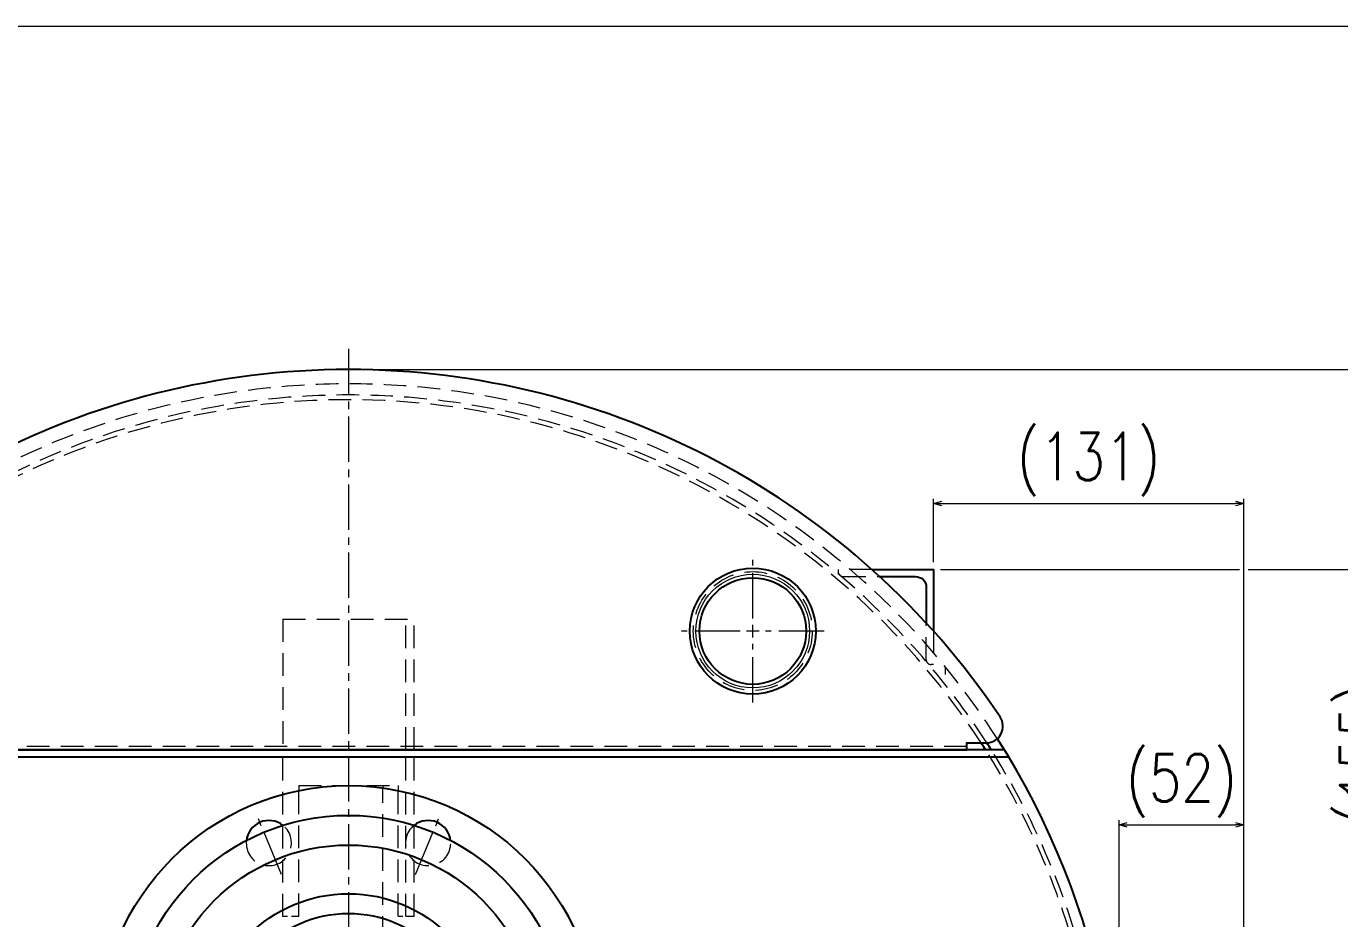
# Model space of a CAD drawing. Header units: millimetres. Extents: x 0 to 51411, y 0 to 16902.
# Drawn here: x 8852 to 9405, y 8738 to 9114 of the extents above; entities that cross this region are included whole.
import ezdxf

# ---------------------------------------------------------------- set-up
doc = ezdxf.new("R2010")
doc.units = ezdxf.units.MM
doc.linetypes.add('CENTER2', pattern=[28.575, 19.05, -3.175, 3.175, -3.175])
doc.linetypes.add('HIDDEN2', pattern=[4.7625, 3.175, -1.5875])
for name, color, linetype, lineweight in [('01_外形線', 7, 'Continuous', 25), ('02_細線', 5, 'Continuous', 13), ('03_かくれ線', 6, 'HIDDEN2', 13), ('04_中心線', 1, 'CENTER2', 9), ('07_寸法線', 3, 'Continuous', 9)]:
    doc.layers.add(name, color=color, linetype=linetype, lineweight=lineweight)
doc.styles.add('寸法用', font='simplex.shx', dxfattribs={"width": 0.8, "bigfont": '@extfont2.shx'})
doc.dimstyles.new('機械製図用', dxfattribs={"dimtxt": 3.5, "dimasz": 3.5, "dimexe": 2, "dimexo": 0, "dimgap": 1.2, "dimtad": 1, "dimdsep": 46, "dimtxsty": '寸法用', "dimblk": 'OPEN30', "dimcen": 0, "dimclrd": 256, "dimclre": 256, "dimclrt": 7, "dimazin": 2, "dimtm": 1e-09, "dimtfac": 0.75, "dimtmove": 0, "dimatfit": 3, "dimldrblk": 'OPEN30', "dimfxl": 1, "dimlwd": -1, "dimlwe": -1, "dimarcsym": 0})

# ---------------------------------------------------------------- blocks, each defined once
blk = doc.blocks.new('_Open30')
at = {"color": 0, "linetype": 'ByBlock', "lineweight": -2}
for p, q in [((-1, 0.27), (0, 0)), ((0, 0), (-1, -0.27)), ((0, 0), (-1, 0))]:
    blk.add_line(p, q, dxfattribs=at)
blk = doc.blocks.new('*D1816')
at = {"layer": '07_寸法線', "transparency": 16777216}
for p, q in [((9311.7, 8642.41), (9311.7, 8779.93)), ((9315.2, 8777.93), (9360.7, 8777.93)), ((9364.2, 8732.91), (9364.2, 8779.93))]:
    blk.add_line(p, q, dxfattribs=at)
at = {"layer": 'Defpoints', "color": 0, "transparency": 16777216}
for p in [(9364.2, 8777.93), (9364.2, 8729.91), (9311.7, 8639.41)]:
    blk.add_point(p, dxfattribs=at)
at = {"layer": '07_寸法線', "transparency": 16777216, "xscale": 3.5, "yscale": 3.5, "zscale": 3.5, "rotation": 180}
blk.add_blockref('_Open30', (9311.7, 8777.93), dxfattribs=at)
at = {"layer": '07_寸法線', "transparency": 16777216, "xscale": 3.5, "yscale": 3.5, "zscale": 3.5}
blk.add_blockref('_Open30', (9364.2, 8777.93), dxfattribs=at)
at = {"layer": '07_寸法線', "color": 7, "transparency": 16777216, "insert": (9337.95, 8794.37), "char_height": 20, "attachment_point": 5, "style": '寸法用'}
blk.add_mtext('(52)', dxfattribs=at)
blk = doc.blocks.new('*U1786')
at = {"layer": '04_中心線', "color": 0, "linetype": 'CENTER2', "transparency": 16777216}
for p, q in [((0, 5.3), (0, 30)), ((-30, 0), (-5.3, 0)), ((5.3, 0), (30, 0)), ((0, -30), (0, -5.3))]:
    blk.add_line(p, q, dxfattribs=at)
at = {"layer": '04_中心線', "color": 0, "linetype": 'Continuous', "transparency": 16777216}
for p, q in [((-2.65, 0), (2.65, 0)), ((0, -2.65), (0, 2.65))]:
    blk.add_line(p, q, dxfattribs=at)
blk = doc.blocks.new('*U1785')
at = {"layer": '04_中心線', "color": 0, "linetype": 'CENTER2', "transparency": 16777216}
for p, q in [((0, 5.3), (0, 30)), ((-30, 0), (-5.3, 0)), ((5.3, 0), (30, 0)), ((0, -30), (0, -5.3))]:
    blk.add_line(p, q, dxfattribs=at)
at = {"layer": '04_中心線', "color": 0, "linetype": 'Continuous', "transparency": 16777216}
for p, q in [((-2.65, 0), (2.65, 0)), ((0, -2.65), (0, 2.65))]:
    blk.add_line(p, q, dxfattribs=at)
blk = doc.blocks.new('*D1826')
at = {"layer": '07_寸法線', "transparency": 16777216}
for p, q in [((9236.65, 8885.36), (9362.33, 8885.36)), ((9366.08, 8885.36), (9436.34, 8885.36)), ((9434.34, 8881.86), (9434.34, 8733.41)), ((9400.79, 8729.91), (9436.34, 8729.91))]:
    blk.add_line(p, q, dxfattribs=at)
at = {"layer": 'Defpoints', "color": 0, "transparency": 16777216}
for p in [(9233.65, 8885.36), (9397.79, 8729.91), (9434.34, 8729.91)]:
    blk.add_point(p, dxfattribs=at)
at = {"layer": '07_寸法線', "transparency": 16777216, "xscale": 3.5, "yscale": 3.5, "zscale": 3.5}
for p, rotation in [((9434.34, 8885.36), 90), ((9434.34, 8729.91), 270)]:
    blk.add_blockref('_Open30', p, dxfattribs=dict(at, rotation=rotation))
at = {"layer": '07_寸法線', "color": 7, "transparency": 16777216, "insert": (9417.9, 8807.63), "char_height": 20, "attachment_point": 5, "rotation": 90, "style": '寸法用'}
blk.add_mtext('(155)', dxfattribs=at)
blk = doc.blocks.new('*D1827')
at = {"layer": '07_寸法線', "transparency": 16777216}
for p, q in [((8990.7, 8969.41), (9484.49, 8969.41)), ((9482.49, 8965.91), (9482.49, 8733.41)), ((9437.34, 8729.91), (9484.49, 8729.91))]:
    blk.add_line(p, q, dxfattribs=at)
at = {"layer": 'Defpoints', "color": 0, "transparency": 16777216}
for p in [(8987.7, 8969.41), (9434.34, 8729.91), (9482.49, 8729.91)]:
    blk.add_point(p, dxfattribs=at)
at = {"layer": '07_寸法線', "transparency": 16777216, "xscale": 3.5, "yscale": 3.5, "zscale": 3.5}
for p, rotation in [((9482.49, 8969.41), 90), ((9482.49, 8729.91), 270)]:
    blk.add_blockref('_Open30', p, dxfattribs=dict(at, rotation=rotation))
at = {"layer": '07_寸法線', "color": 7, "transparency": 16777216, "insert": (9466.06, 8849.66), "char_height": 20, "attachment_point": 5, "rotation": 90, "style": '寸法用'}
blk.add_mtext('(240)', dxfattribs=at)
blk = doc.blocks.new('*D1828')
at = {"layer": '07_寸法線', "transparency": 16777216}
for p, q in [((9233.65, 8888.36), (9233.65, 8915.09)), ((9364.2, 8732.91), (9364.2, 8915.09)), ((9237.15, 8913.09), (9360.7, 8913.09))]:
    blk.add_line(p, q, dxfattribs=at)
at = {"layer": 'Defpoints', "color": 0, "transparency": 16777216}
for p in [(9364.2, 8913.09), (9233.65, 8885.36), (9364.2, 8729.91)]:
    blk.add_point(p, dxfattribs=at)
at = {"layer": '07_寸法線', "transparency": 16777216, "xscale": 3.5, "yscale": 3.5, "zscale": 3.5, "rotation": 180}
blk.add_blockref('_Open30', (9233.65, 8913.09), dxfattribs=at)
at = {"layer": '07_寸法線', "transparency": 16777216, "xscale": 3.5, "yscale": 3.5, "zscale": 3.5}
blk.add_blockref('_Open30', (9364.2, 8913.09), dxfattribs=at)
at = {"layer": '07_寸法線', "color": 7, "transparency": 16777216, "insert": (9298.93, 8929.53), "char_height": 20, "attachment_point": 5, "style": '寸法用'}
blk.add_mtext('(131)', dxfattribs=at)

msp = doc.modelspace()

# ---------------------------------------------------------------- linework, layer by layer
for radius in [105, 92.5, 59.519, 51.223]:
    msp.add_circle((8987.702, 8689.412), radius)
at = {"layer": '01_外形線'}
for p, q in [((9263.521, 8809.412), (8711.883, 8809.412)), ((9265.347, 8806.412), (8710.056, 8806.412))]:
    msp.add_line(p, q, dxfattribs=at)
msp.add_lwpolyline([(8727.702, 8809.412), (9247.702, 8809.412), (9247.702, 8812.412), (9255.898, 8812.412, 0.6000746), (9261.71, 8823.313, 0.5331925), (8713.694, 8823.313, 0.6000746), (8719.506, 8812.412), (8727.702, 8812.412)], format="xyb", close=True, dxfattribs=at)
msp.add_lwpolyline([(9207.724, 8885.36), (9233.65, 8885.36), (9233.65, 8859.434)], dxfattribs=at)
msp.add_lwpolyline([(9210.9, 8882.36), (9226.15, 8882.36, -0.4142136), (9230.65, 8877.86), (9230.65, 8862.742)], format="xyb", dxfattribs=at)
for centre, radius in [((9157.702, 8859.412), 26.5), ((9157.702, 8859.412), 22.422), ((8987.702, 8689.412), 105), ((8987.702, 8689.412), 80)]:
    msp.add_circle(centre, radius, dxfattribs=at)
for centre, radius, start, end in [((8987.702, 8639.412), 317.319, 32.39398, 33.0378), ((8987.702, 8639.412), 319.319, 32.16658, 32.80532), ((8987.702, 8639.412), 324, 349.18729, 32.6405), ((8954.217, 8770.251), 9.5, 51.64803, 174.58354), ((9021.187, 8770.251), 9.5, 5.41646, 128.35197)]:
    msp.add_arc(centre, radius, start, end, dxfattribs=at)
at = {"layer": '02_細線'}
msp.add_circle((9157.702, 8859.412), 23.901, dxfattribs=at)
at = {"layer": '03_かくれ線', "ltscale": 3, "transparency": 33554559}
for p, q in [((8960.099, 8864.412), (9015.305, 8864.412)), ((8960.099, 8864.412), (8960.099, 8809.412)), ((9011.77, 8809.412), (9011.77, 8864.412)), ((9015.305, 8809.412), (9015.305, 8864.412)), ((8960.099, 8739.412), (8960.099, 8809.412)), ((9011.77, 8739.412), (9011.77, 8809.412)), ((9015.305, 8739.412), (9015.305, 8809.412)), ((8966.842, 8794.412), (9008.562, 8794.412)), ((9002.198, 8715.677), (9002.198, 8793.407)), ((8966.842, 8710.973), (8966.842, 8792.319)), ((9008.562, 8710.973), (9008.562, 8792.319))]:
    msp.add_line(p, q, dxfattribs=at)
at = {"layer": '03_かくれ線'}
for p, q in [((9238.65, 8844.354), (9238.65, 8840.36)), ((8966.842, 8794.412), (8966.842, 8792.319))]:
    msp.add_line(p, q, dxfattribs=at)
at = {"layer": '03_かくれ線', "ltscale": 3}
for p, q in [((9247.702, 8810.912), (8727.702, 8810.912)), ((9002.198, 8794.412), (9002.198, 8793.407)), ((9008.562, 8794.412), (9008.562, 8792.319))]:
    msp.add_line(p, q, dxfattribs=at)
at = {"layer": '03_かくれ線', "transparency": 33554559}
for p, q in [((8966.842, 8739.412), (8960.099, 8739.412)), ((9015.305, 8739.412), (9008.562, 8739.412))]:
    msp.add_line(p, q, dxfattribs=at)
at = {"layer": '03_かくれ線', "ltscale": 3}
for points in [[(9207.724, 8885.36), (9193.65, 8885.36), (9193.65, 8884.36, 0.4142136), (9195.65, 8882.36), (9210.9, 8882.36)], [(9233.65, 8859.434), (9233.65, 8845.36), (9232.65, 8845.36, -0.4142136), (9230.65, 8847.36), (9230.65, 8862.742)]]:
    msp.add_lwpolyline(points, format="xyb", dxfattribs=at)
msp.add_circle((9157.702, 8859.412), 25, dxfattribs=at)
for centre, radius, start, end in [((8987.702, 8639.412), 324, 32.6405, 147.37005), ((8987.702, 8639.412), 319.319, 32.80532, 147.19468), ((8987.702, 8639.412), 317.319, 33.0378, 146.9622), ((8987.702, 8639.412), 317.319, 348.95681, 32.39398), ((8987.702, 8639.412), 319.319, 349.02683, 32.16658), ((8954.217, 8770.251), 9.5, 174.58354, 51.64803), ((9021.187, 8770.251), 9.5, 128.35197, 5.41646)]:
    msp.add_arc(centre, radius, start, end, dxfattribs=at)
at = {"layer": '04_中心線'}
for p, q in [((8987.702, 8978.18), (8987.702, 8572.412)), ((8959.556, 8757.04), (8948.623, 8783.357)), ((9015.847, 8757.04), (9026.781, 8783.357))]:
    msp.add_line(p, q, dxfattribs=at)
at = {"layer": 'Defpoints', "color": 3, "lineweight": 0}
msp.add_lwpolyline([(11441.611, 6055.762), (7087.165, 6055.762), (7087.165, 9113.807), (11441.611, 9113.807)], close=True, dxfattribs=at)

# ---------------------------------------------------------------- block references
at = {"layer": '04_中心線', "linetype": 'CENTER2', "rotation": 89.99999999999999}
for name in ['*U1786', '*U1785']:
    msp.add_blockref(name, (9157.702, 8859.412), dxfattribs=at)

# ---------------------------------------------------------------- dimensions: what is measured, and where the dimension line sits
at = {"layer": '07_寸法線'}
for base, p1, p2, picture, middle in [((9482.493, 8729.91), (8987.702, 8969.412), (9434.336, 8729.91), '*D1827', (9466.055, 8849.661)), ((9434.336, 8729.91), (9233.65, 8885.36), (9397.792, 8729.91), '*D1826', (9417.898, 8807.635))]:
    dim = msp.add_linear_dim(base=base, p1=p1, p2=p2, angle=90, text='(<>)', dimstyle='機械製図用', override={"dimtxt": 20, "dimexo": 3, "dimdec": 0}, dxfattribs=at)
    dim.commit()
    dim.dimension.update_dxf_attribs({"geometry": picture, "text_midpoint": middle})
for base, p1, p2, picture, middle in [((9364.202, 8913.09), (9233.65, 8885.36), (9364.202, 8729.91), '*D1828', (9298.926, 8929.528)), ((9364.20188, 8777.92845), (9311.7019, 8639.41199), (9364.20188, 8729.90982), '*D1816', (9337.95189, 8794.36655))]:
    dim = msp.add_linear_dim(base=base, p1=p1, p2=p2, text='(<>)', dimstyle='機械製図用', override={"dimtxt": 20, "dimexo": 3, "dimdec": 0}, dxfattribs=at)
    dim.commit()
    dim.dimension.update_dxf_attribs({"geometry": picture, "text_midpoint": middle})

doc.saveas('drawing.dxf')
